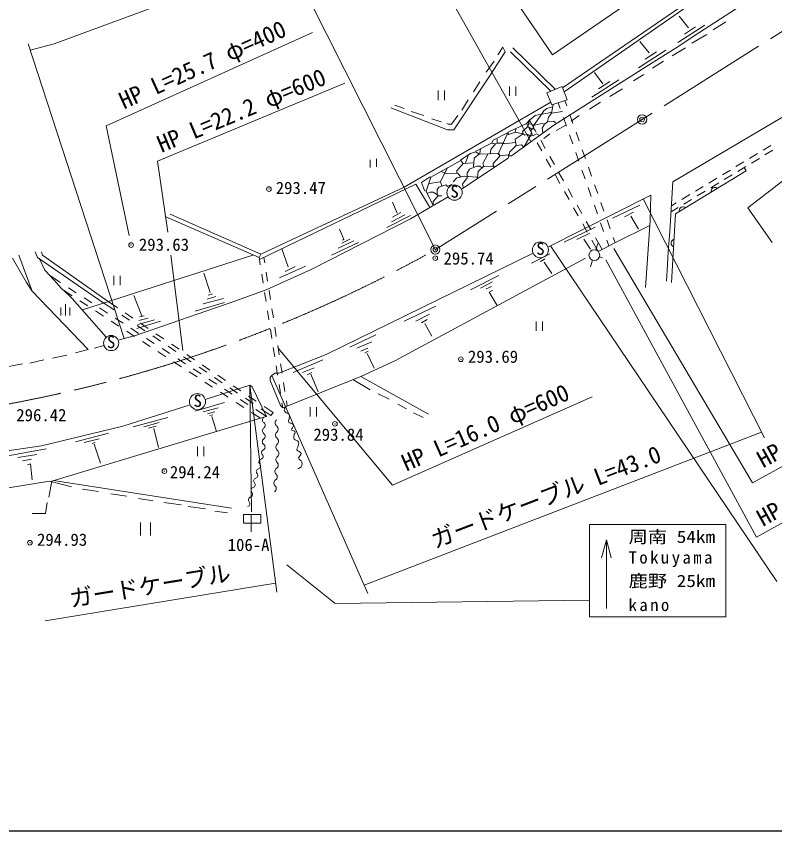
# Model space of a CAD drawing. Units: millimetres, scale not verified. Extents: x 40000 to 680000, y 20000 to 380000.
# Drawn here: x 279292 to 360758, y 205000 to 292494 of the extents above; entities that cross this region are included whole.
import ezdxf
from ezdxf.enums import TextEntityAlignment as Align

# ---------------------------------------------------------------- set-up
doc = ezdxf.new("R2010")
doc.units = ezdxf.units.MM
doc.header["$LTSCALE"] = 1000
doc.header["$PDMODE"] = 32
doc.header["$PDSIZE"] = 500
doc.linetypes.add('CHAIN', pattern=[18.5, 12, -1.5, 3.5, -1.5])
for name, color, linetype, lineweight in [('M-BGD', 7, 'Continuous', 13), ('M-BMK', 2, 'CHAIN', 13), ('M-BMK-SRVR', 3, 'Continuous', 13), ('M-STR-HTXT', 7, 'Continuous', 13), ('M-STR-STRC', 7, 'Continuous', 13), ('M-TTL-BAND', 7, 'Continuous', 25)]:
    doc.layers.add(name, color=color, linetype=linetype, lineweight=lineweight)
doc.styles.add('ＭＳ ゴシック', font='')
doc.styles.get('ＭＳ ゴシック').set_extended_font_data('MS Gothic')

msp = doc.modelspace()

# ---------------------------------------------------------------- linework, layer by layer
at = {"layer": 'M-BGD'}
for p, q in [((355584, 301216), (336873, 288347)), ((308425, 298930), (324342, 267349)), ((336873, 288347), (329930, 298591)), ((337973, 284791), (358886, 299184)), ((358971, 298845), (338143, 284367)), ((359168, 294969), (352621, 290717)), ((351499, 291268), (350493, 292493)), ((350350, 289665), (353264, 291543)), ((351078, 290589), (352264, 291361)), ((355499, 291903), (354145, 291056)), ((352621, 290717), (350165, 289109)), ((353467, 290548), (351859, 289617)), ((347282, 288567), (346275, 289792)), ((331031, 288347), (331539, 289193)), ((331539, 289193), (331793, 288685)), ((332639, 289109), (337180, 284653)), ((346133, 286964), (349047, 288842)), ((350165, 289109), (347202, 287246)), ((351181, 289109), (349742, 288262)), ((331793, 288685), (330353, 286399)), ((332385, 288685), (336703, 284452)), ((346860, 287888), (348046, 288660)), ((330607, 287669), (329761, 286484)), ((337042, 280811), (347202, 287246)), ((348811, 287669), (347625, 286907)), ((371925, 287754), (349827, 274715)), ((326289, 280303), (330353, 286399)), ((342278, 285224), (341388, 286444)), ((346694, 286230), (345593, 285553)), ((329083, 285468), (328406, 284367)), ((341118, 283791), (344032, 285669)), ((341846, 284715), (343031, 285487)), ((324612, 284512), (324612, 283496)), ((325289, 284512), (325289, 283496)), ((332274, 284960), (332274, 283944)), ((332951, 284960), (332951, 283944)), ((337910, 284954), (336280, 284283)), ((337910, 284954), (338464, 283515)), ((344408, 284706), (343053, 283859)), ((327813, 283521), (327136, 282420)), ((336280, 284283), (336827, 282969)), ((338464, 283515), (336827, 282969)), ((319516, 282674), (325612, 280303)), ((319939, 282928), (320955, 282589)), ((336703, 283267), (320955, 274123)), ((336873, 282759), (336280, 282589)), ((336957, 283013), (336788, 282081)), ((337508, 283196), (337726, 282580)), ((338227, 283436), (338424, 282879)), ((342037, 283267), (340852, 282505)), ((321717, 282251), (323072, 281827)), ((326713, 281827), (326035, 280896)), ((335010, 281827), (334417, 281319)), ((335941, 282335), (334841, 280727)), ((336703, 282166), (335010, 281827)), ((336280, 282589), (335941, 282335)), ((336788, 282081), (336449, 281658)), ((336788, 282081), (336703, 282166)), ((337973, 282251), (336788, 282081)), ((338756, 281936), (339089, 280993)), ((339751, 281827), (338905, 281235)), ((323919, 281489), (324935, 281150)), ((325697, 280896), (325527, 280981)), ((326035, 280896), (325697, 280896)), ((334079, 280984), (332131, 280049)), ((334417, 281319), (334079, 280984)), ((334079, 280984), (334756, 279777)), ((334417, 281319), (334248, 280642)), ((334925, 280811), (334333, 280981)), ((334417, 281319), (335132, 280046)), ((335772, 280981), (334925, 280811)), ((336026, 280896), (335772, 280981)), ((336026, 280896), (335772, 280473)), ((336365, 281150), (336026, 280896)), ((336449, 281658), (336365, 281150)), ((337042, 281235), (336365, 281150)), ((337211, 281065), (337042, 281235)), ((338058, 281637), (338391, 280694)), ((325612, 280303), (326289, 280303)), ((332131, 280049), (331115, 277848)), ((332893, 280049), (332216, 279795)), ((332470, 277509), (337042, 280811)), ((332978, 280473), (332893, 280049)), ((333740, 279880), (332893, 280049)), ((334248, 280642), (333655, 280134)), ((333655, 280134), (333740, 279880)), ((334587, 280388), (334248, 280642)), ((334841, 280473), (334587, 280303)), ((334756, 280388), (334587, 280388)), ((334587, 280303), (334587, 279795)), ((334841, 280557), (334756, 280388)), ((334841, 280727), (334841, 280557)), ((335010, 280219), (334841, 280473)), ((335772, 280473), (335857, 279965)), ((338312, 280811), (337296, 280219)), ((339422, 280050), (339755, 279107)), ((330523, 279203), (330353, 278864)), ((332047, 279965), (330523, 279203)), ((330946, 279287), (330946, 278864)), ((332216, 279795), (332047, 279965)), ((333740, 279880), (332893, 279287)), ((332893, 279287), (332978, 278610)), ((333740, 279880), (333909, 279711)), ((334587, 279795), (333825, 278441)), ((333909, 279711), (334079, 279795)), ((334079, 279795), (334248, 279795)), ((334248, 279795), (334502, 279626)), ((334502, 279626), (334925, 279711)), ((334925, 279711), (335179, 279880)), ((335179, 279880), (335433, 279711)), ((335621, 279173), (336110, 278301)), ((336619, 279880), (335941, 279372)), ((338724, 279751), (339057, 278808)), ((330353, 278864), (328660, 278017)), ((329168, 278271), (329083, 277763)), ((330777, 278779), (330269, 278187)), ((330353, 278864), (330777, 278779)), ((330946, 278864), (330777, 278779)), ((331623, 278864), (330946, 278864)), ((331708, 278779), (331623, 278864)), ((332893, 278949), (331708, 278779)), ((332978, 278610), (332301, 277933)), ((333571, 278695), (332978, 278610)), ((333825, 278441), (333571, 278695)), ((335246, 278905), (335735, 278033)), ((328067, 277763), (327051, 277086)), ((327813, 277509), (327559, 276747)), ((328660, 277933), (328067, 277763)), ((329083, 277763), (328491, 277255)), ((328660, 278017), (328660, 277933)), ((328660, 277933), (328999, 277679)), ((328999, 277679), (331031, 277763)), ((329930, 277679), (329422, 276663)), ((330269, 278187), (330184, 277679)), ((331200, 277425), (330523, 276663)), ((331031, 277763), (331285, 277509)), ((331115, 277848), (331200, 277425)), ((331285, 277509), (332131, 277594)), ((332301, 277933), (332131, 277255)), ((332131, 277594), (332216, 277509)), ((332216, 277509), (332470, 277509)), ((336600, 277429), (337089, 276557)), ((339389, 277865), (339722, 276922)), ((340087, 278164), (340420, 277221)), ((365659, 277933), (357870, 271921)), ((294455, 276917), (295555, 269297)), ((317315, 277086), (317315, 276239)), ((317992, 277171), (317992, 276324)), ((327051, 277001), (323834, 275223)), ((327305, 276663), (326628, 275901)), ((327051, 277086), (327051, 277001)), ((327051, 277001), (327305, 276663)), ((332131, 277255), (327109, 273907)), ((328406, 276747), (327305, 276663)), ((328491, 277255), (328406, 276324)), ((329422, 276663), (329507, 276409)), ((330523, 276663), (330523, 276493)), ((330523, 276493), (330607, 276324)), ((336224, 277161), (336713, 276289)), ((325612, 276239), (324850, 274715)), ((324935, 275816), (325527, 275562)), ((325527, 275562), (326713, 275647)), ((326628, 275901), (326628, 275647)), ((326713, 275647), (327051, 275223)), ((327983, 276070), (327729, 275647)), ((327729, 275647), (327729, 275139)), ((328745, 276409), (327983, 276070)), ((329083, 276409), (328745, 276409)), ((328914, 275816), (328829, 275139)), ((329507, 276409), (328914, 275816)), ((329253, 276239), (329083, 276409)), ((329422, 276324), (329253, 276239)), ((330438, 276409), (329422, 276324)), ((330607, 276324), (330438, 276409)), ((337578, 275685), (338067, 274813)), ((340055, 275979), (340387, 275036)), ((340753, 276278), (341085, 275335)), ((323665, 275223), (322818, 274631)), ((323834, 275223), (323326, 273699)), ((323834, 275223), (323665, 275223)), ((326628, 275139), (326205, 274715)), ((327390, 275308), (326628, 275139)), ((327729, 275139), (327221, 274461)), ((328745, 275223), (327390, 275308)), ((328829, 275139), (328745, 275223)), ((337203, 275417), (337692, 274545)), ((322225, 274461), (305406, 266357)), ((320955, 274123), (305546, 266926)), ((323665, 272006), (322225, 274461)), ((322818, 274631), (323157, 273784)), ((324850, 274715), (323665, 274546)), ((324511, 273869), (324681, 274123)), ((324511, 273361), (324511, 273869)), ((324681, 274123), (325443, 274377)), ((324850, 274715), (325019, 274292)), ((325443, 274377), (325612, 274207)), ((325612, 274207), (326120, 274461)), ((327221, 274461), (327305, 274123)), ((338557, 273941), (339046, 273068)), ((340720, 274093), (341053, 273150)), ((341418, 274392), (341751, 273449)), ((349827, 274715), (349488, 269381)), ((325681, 273097), (321633, 270736)), ((323157, 273784), (323326, 273699)), ((323326, 273699), (324088, 272175)), ((323411, 273445), (323749, 273615)), ((323749, 273615), (324088, 273615)), ((324088, 273615), (324681, 273191)), ((324088, 272599), (324596, 273191)), ((324596, 273191), (324511, 273361)), ((324681, 273191), (325019, 273191)), ((347451, 273287), (336391, 267698)), ((338181, 273672), (338670, 272800)), ((347371, 270567), (347451, 273287)), ((319685, 272514), (320193, 271329)), ((324088, 272175), (324088, 272599)), ((339535, 272196), (340024, 271324)), ((341385, 272207), (341718, 271264)), ((342083, 272506), (342416, 271563)), ((295809, 271244), (305546, 266926)), ((320599, 271420), (319685, 270905)), ((339160, 271928), (339649, 271056)), ((357870, 271921), (360495, 268196)), ((295301, 270990), (305377, 266587)), ((321633, 270736), (311049, 265317)), ((319093, 269805), (321633, 271075)), ((321040, 271159), (319601, 270397)), ((340514, 270452), (341003, 269580)), ((342749, 270620), (343082, 269677)), ((347371, 270567), (346863, 263370)), ((314013, 269635), (314436, 268619)), ((340138, 270184), (340627, 269312)), ((342051, 270321), (342384, 269378)), ((347287, 269974), (343646, 268196)), ((341492, 268708), (342207, 267434)), ((343414, 268734), (343611, 268177)), ((349488, 269381), (349319, 267180)), ((316045, 268196), (313166, 266841)), ((315537, 268365), (313863, 267601)), ((315113, 268535), (314267, 268111)), ((314512, 268545), (314343, 268460)), ((341117, 268440), (341794, 267233)), ((343646, 268196), (342207, 267434)), ((342716, 268435), (342934, 267819)), ((281331, 267180), (281585, 266587)), ((282009, 267180), (282093, 266841)), ((305546, 266926), (305377, 266587)), ((307832, 267519), (308509, 265571)), ((334813, 267030), (312573, 256173)), ((342207, 267434), (341794, 267233)), ((349319, 267180), (349234, 265825)), ((278876, 266503), (280400, 263878)), ((279553, 266841), (280993, 262947)), ((281585, 266587), (288705, 261692)), ((281755, 266503), (282347, 265233)), ((282093, 266841), (289178, 261844)), ((304699, 266841), (286393, 260948)), ((295894, 266841), (297164, 256597)), ((305377, 266587), (305406, 266357)), ((305406, 266357), (305494, 265795)), ((305885, 266587), (305976, 266008)), ((340429, 266503), (319939, 255496)), ((341928, 266643), (342249, 266528)), ((282347, 265233), (283363, 264132)), ((311049, 265317), (306139, 263116)), ((310372, 265656), (307578, 264386)), ((309234, 265613), (308171, 265063)), ((349234, 265825), (349149, 264047)), ((282905, 264629), (284054, 263882)), ((289770, 264628), (289770, 263612)), ((290448, 264628), (290448, 263612)), ((299424, 264896), (300135, 262829)), ((305650, 264807), (305806, 263819)), ((306131, 265020), (306287, 264033)), ((331115, 264640), (328067, 263116)), ((280400, 263878), (280993, 262947)), ((283363, 264132), (284125, 263285)), ((330438, 263963), (329168, 263285)), ((330353, 263455), (329761, 263201)), ((280993, 262947), (287004, 256681)), ((284125, 263285), (285057, 262439)), ((284353, 263078), (285291, 262468)), ((284892, 263337), (285730, 262792)), ((291933, 262507), (292779, 260305)), ((299892, 262540), (300381, 262693)), ((306139, 263116), (302667, 261846)), ((305961, 262832), (306117, 261844)), ((306443, 263045), (306598, 262057)), ((330438, 263031), (330099, 262862)), ((330099, 262862), (330946, 261423)), ((285057, 262439), (285139, 262327)), ((285139, 262327), (285311, 262185)), ((288960, 258013), (285311, 262185)), ((286129, 261923), (286968, 261378)), ((286569, 262246), (287407, 261701)), ((288705, 261692), (289799, 260955)), ((289178, 261844), (290147, 261191)), ((302667, 261846), (292084, 258205)), ((298519, 260830), (301651, 261761)), ((301567, 262185), (299365, 261592)), ((300709, 262373), (299789, 262100)), ((284080, 260353), (284080, 261211)), ((284570, 260353), (284570, 261578)), ((285060, 260353), (285060, 261211)), ((287806, 260833), (288644, 260288)), ((288245, 261156), (289084, 260611)), ((306272, 260856), (306428, 259868)), ((306754, 261069), (306909, 260081)), ((324342, 261338), (320955, 259729)), ((289922, 260066), (290760, 259521)), ((290629, 260396), (291458, 259837)), ((290977, 260632), (291806, 260073)), ((292337, 259400), (294142, 259900)), ((293457, 260051), (292441, 259797)), ((293033, 260305), (292525, 260221)), ((323665, 260491), (322225, 259729)), ((322818, 259560), (323421, 259907)), ((289483, 259743), (290321, 259197)), ((294793, 259729), (292236, 258956)), ((292287, 259279), (293116, 258720)), ((292635, 259514), (293465, 258955)), ((307065, 259093), (307221, 258106)), ((323192, 259494), (323919, 258121)), ((335143, 259704), (335143, 258688)), ((335821, 259704), (335821, 258688)), ((292084, 258205), (290239, 257702)), ((291159, 258652), (291998, 258107)), ((291599, 258975), (292437, 258430)), ((293946, 258161), (294775, 257602)), ((294294, 258397), (295123, 257838)), ((306584, 258880), (306739, 257892)), ((317907, 258290), (315113, 256935)), ((292836, 257562), (293674, 257017)), ((293275, 257885), (294114, 257340)), ((295952, 257279), (296782, 256720)), ((317484, 257528), (315875, 256851)), ((287004, 256681), (285649, 256343)), ((288720, 257110), (287681, 256851)), ((294513, 256472), (295351, 255926)), ((294952, 256795), (295790, 256250)), ((295604, 257043), (296433, 256484)), ((306895, 256905), (307050, 255917)), ((307376, 257118), (307532, 256130)), ((317061, 256851), (316299, 256512)), ((317099, 256501), (316735, 256331)), ((282263, 255581), (280739, 255242)), ((284718, 256089), (283194, 255750)), ((296629, 255704), (297467, 255159)), ((297263, 255925), (298092, 255367)), ((297611, 256161), (298440, 255602)), ((312573, 256173), (307493, 254141)), ((312235, 255581), (309017, 254226)), ((319939, 255496), (316299, 253803)), ((316976, 256258), (317750, 254675)), ((279977, 255157), (276336, 254480)), ((296189, 255381), (297028, 254836)), ((298305, 254614), (299143, 254069)), ((298921, 254808), (299750, 254249)), ((299269, 255043), (300099, 254485)), ((307206, 254929), (307361, 253941)), ((307687, 255142), (307843, 254154)), ((311303, 254734), (310033, 254226)), ((297866, 254291), (298704, 253746)), ((300928, 253926), (301757, 253367)), ((306562, 253718), (306731, 253887)), ((307070, 254141), (306731, 253887)), ((306731, 253887), (317055, 230495)), ((307493, 254141), (307070, 254141)), ((316299, 253803), (307917, 250416)), ((311049, 254226), (310541, 253972)), ((310917, 254033), (311723, 252146)), ((323580, 249739), (316299, 253803)), ((358378, 242373), (379498, 254072)), ((299543, 253201), (300381, 252655)), ((299588, 251337), (304361, 252871)), ((299982, 253524), (300820, 252979)), ((300580, 253690), (301409, 253131)), ((304361, 252871), (304543, 239262)), ((304361, 252871), (304615, 252702)), ((306562, 253379), (306562, 253718)), ((307663, 250670), (306562, 253379)), ((307517, 252953), (307673, 251965)), ((307998, 253166), (308154, 252179)), ((317315, 252363), (315452, 253464)), ((301219, 252110), (302058, 251565)), ((301658, 252433), (302497, 251888)), ((302238, 252572), (303068, 252013)), ((302586, 252808), (303416, 252249)), ((304615, 252702), (306161, 249506)), ((303335, 251343), (304173, 250798)), ((303897, 251455), (304726, 250896)), ((304245, 251690), (305074, 251131)), ((308310, 251191), (308401, 250612)), ((318161, 251940), (319347, 251347)), ((297972, 250737), (290729, 248469)), ((301651, 251009), (298519, 250077)), ((300974, 250416), (299365, 249993)), ((302896, 251020), (303734, 250475)), ((305012, 250253), (306161, 249506)), ((305555, 250337), (306649, 249600)), ((305904, 250573), (306873, 249919)), ((307917, 250416), (307663, 250670)), ((307828, 250978), (307917, 250416)), ((310851, 250504), (310851, 249488)), ((311528, 250504), (311528, 249488)), ((320278, 250839), (321209, 250331)), ((295555, 249400), (291830, 248384)), ((299842, 249803), (300635, 249993)), ((300417, 249691), (300078, 249606)), ((300297, 249485), (300805, 247876)), ((304573, 249930), (305510, 249320)), ((321971, 249908), (322987, 249400)), ((305510, 249320), (283109, 242542)), ((293010, 248383), (294633, 248844)), ((290729, 248469), (282009, 246352)), ((289205, 247707), (285649, 246775)), ((293486, 248235), (294305, 248477)), ((294563, 246173), (294055, 248205)), ((288189, 247114), (286581, 246691)), ((282009, 246352), (272865, 244997)), ((282517, 246013), (278199, 245251)), ((287766, 246691), (287427, 246606)), ((287667, 246519), (288345, 244487)), ((298774, 246263), (298774, 245247)), ((299451, 246263), (299451, 245247)), ((281501, 245421), (279469, 245082)), ((280908, 244913), (279977, 244743)), ((280485, 244320), (280823, 244405)), ((280823, 244405), (280993, 242711)), ((282855, 242542), (263128, 239409)), ((283109, 242542), (282771, 240849)), ((285226, 241949), (282855, 242542)), ((283279, 242627), (302413, 239663)), ((286411, 241695), (288105, 241441)), ((289459, 241187), (291153, 240933)), ((292423, 240679), (293947, 240425)), ((282601, 240256), (282432, 239071)), ((295132, 240256), (296995, 240002)), ((297757, 239833), (299619, 239579)), ((282432, 239071), (280993, 239071)), ((300635, 239325), (301990, 239155)), ((292647, 238126), (292647, 236726)), ((293697, 236726), (293697, 238126))]:
    msp.add_line(p, q, dxfattribs=at)
for centre, radius in [((326365, 273554), 823), ((335590, 267393), 857), ((289486, 257390), 816), ((298758, 251096), 864)]:
    msp.add_circle(centre, radius, dxfattribs=at)
msp.add_open_spline([(308260, 250555), (308178, 250495), (308129, 250456), (308093, 250364), (308055, 250266), (308055, 250190), (308097, 250094), (308137, 250001), (308192, 249961), (308277, 249906), (308371, 249846), (308446, 249853), (308539, 249792), (308583, 249763), (308603, 249736), (308624, 249688), (308693, 249527), (308608, 249415), (308593, 249241), (308580, 249102), (308490, 249012), (308550, 248886), (308601, 248777), (308728, 248826), (308834, 248770), (308919, 248725), (308978, 248712), (309046, 248643), (309070, 248619), (309076, 248597), (309081, 248563), (309099, 248442), (309004, 248388), (308950, 248278), (308916, 248210), (308817, 248170), (308853, 248111), (308914, 248010), (309018, 247990), (309137, 247938), (309170, 247924), (309199, 247932), (309222, 247906), (309348, 247768), (309120, 247622), (309116, 247432), (309113, 247289), (309062, 247187), (309139, 247067), (309254, 246889), (309506, 246975), (309604, 246787), (309711, 246582), (309572, 246426), (309523, 246200), (309499, 246086), (309384, 246025), (309428, 245918), (309516, 245705), (309810, 245760), (309881, 245541), (309950, 245331), (309599, 245262), (309616, 245042), (309633, 244819), (309918, 244815), (309980, 244600), (310053, 244348), (309969, 244110), (309747, 243970), (309665, 243918), (309613, 243891), (309517, 243877)], degree=3, knots=[0, 0, 0, 0, 1, 1, 1, 2, 2, 2, 3, 3, 3, 4, 4, 4, 5, 5, 5, 6, 6, 6, 7, 7, 7, 8, 8, 8, 9, 9, 9, 10, 10, 10, 11, 11, 11, 12, 12, 12, 13, 13, 13, 14, 14, 14, 15, 15, 15, 16, 16, 16, 17, 17, 17, 18, 18, 18, 19, 19, 19, 20, 20, 20, 21, 21, 21, 22, 22, 22, 23, 23, 23, 24, 24, 24, 24], dxfattribs=at)
for p in [(306427, 273924), (291616, 267921), (324298, 266509), (327043, 255654), (313516, 248710), (295206, 243633), (280751, 235944)]:
    msp.add_point(p, dxfattribs=at)
at = {"layer": 'M-BMK'}
for p, q in [((390334, 308989), (346515, 281406)), ((346515, 281406), (324304, 267425))]:
    msp.add_line(p, q, dxfattribs=at)
msp.add_arc((251252, 397744), 149398, 270.99746, 299.27338, dxfattribs=at)
at = {"layer": 'M-BMK-SRVR'}
for centre in [(346515, 281406), (324304, 267425)]:
    msp.add_circle(centre, 500, dxfattribs=at)
for p in [(346515, 281406), (324304, 267425)]:
    msp.add_point(p, dxfattribs=at)
at = {"layer": 'M-STR-HTXT'}
for p, q in [((318415, 307820), (334575, 279030)), ((298942, 295289), (283363, 289532)), ((311097, 290747), (288948, 280725)), ((280569, 289532), (290865, 257873)), ((283363, 289532), (280792, 288846)), ((314568, 285303), (294455, 276917)), ((288948, 280725), (291407, 268958)), ((360356, 278626), (359501, 278107)), ((358903, 277743), (358048, 277224)), ((360561, 278112), (359706, 277594)), ((357450, 276861), (356595, 276342)), ((359107, 277231), (358252, 276713)), ((355997, 275979), (355142, 275460)), ((357653, 276350), (356798, 275832)), ((357695, 275883), (357478, 276244)), ((354544, 275096), (353689, 274577)), ((356199, 275470), (355344, 274951)), ((353090, 274214), (352236, 273695)), ((354745, 274589), (353890, 274070)), ((351637, 273332), (350783, 272813)), ((353291, 273708), (352436, 273190)), ((343329, 270791), (346255, 272207)), ((359648, 247199), (346642, 272878)), ((350184, 272450), (349663, 272133)), ((351837, 272827), (350982, 272309)), ((344605, 270955), (345576, 271434)), ((350383, 271946), (349622, 271485)), ((345295, 271036), (346126, 269609)), ((341457, 269855), (338157, 268216)), ((340907, 269188), (339491, 268497)), ((340240, 268567), (340954, 267467)), ((336468, 266907), (334616, 265987)), ((336613, 266985), (336468, 266907)), ((343490, 267548), (358378, 242373)), ((336036, 266398), (335584, 266153)), ((335989, 266096), (336806, 264869)), ((336114, 266439), (336036, 266398)), ((342630, 266333), (358801, 236531)), ((319685, 242119), (307436, 256842)), ((304361, 252871), (307262, 230625)), ((341152, 251613), (319685, 242119)), ((306161, 249506), (305510, 249320)), ((306873, 249919), (306649, 249600)), ((316657, 231396), (359341, 247804)), ((358801, 236531), (378163, 247256)), ((282380, 227544), (307137, 231585))]:
    msp.add_line(p, q, dxfattribs=at)
msp.add_lwpolyline([(357695, 275883), (350115, 271257), (349684, 263910)], dxfattribs=at)
for centre, radius, start, end in [((354341, 273700), 417, 47.65129, 195.13088), ((350927, 271616), 417, 47.65129, 195.13088), ((350049, 268136), 417, 102.89909, 250.37868), ((306084, 249131), 360, 125.43513, 234.12523), ((305662, 248548), 360, 305.43513, 54.12523), ((307533, 248814), 433, 132.56575, 230.95904), ((306079, 247962), 360, 125.43513, 234.12523), ((305658, 247379), 360, 305.43513, 54.12523), ((307574, 247504), 433, 132.56575, 230.95904), ((306988, 248142), 433, 312.56575, 50.95904), ((306075, 246793), 360, 125.43513, 234.12523), ((307028, 246832), 433, 312.56575, 50.95904), ((305941, 245622), 306, 105.10657, 223.82153), ((305653, 246211), 360, 305.43513, 54.12523), ((307614, 246194), 433, 132.56575, 230.95904), ((307069, 245522), 433, 312.56575, 50.95904), ((305500, 245199), 306, 285.10657, 43.82153), ((307593, 244866), 409, 124.46736, 225.85557), ((305218, 244184), 306, 285.10657, 43.82153), ((305659, 244608), 306, 105.10657, 223.82153), ((307023, 244278), 409, 304.46736, 45.85557), ((304936, 243170), 306, 285.10657, 43.82153), ((305377, 243594), 306, 105.10657, 223.82153), ((307486, 243603), 409, 124.46736, 225.85557), ((306916, 243016), 409, 304.46736, 45.85557), ((304654, 242156), 306, 285.10657, 43.82153), ((305095, 242579), 306, 105.10657, 223.82153), ((307379, 242341), 409, 124.46736, 225.85557), ((304813, 241565), 306, 105.10657, 223.82153), ((306809, 241754), 409, 304.46736, 45.85557), ((304532, 240551), 306, 105.10657, 223.82153), ((304372, 241141), 306, 285.10657, 43.82153), ((304090, 240127), 306, 285.10657, 43.82153)]:
    msp.add_arc(centre, radius, start, end, dxfattribs=at)
at = {"layer": 'M-STR-STRC'}
for p, q in [((336660, 267833), (361003, 231789)), ((341529, 267401), (341760, 268095)), ((340954, 265576), (341187, 266277)), ((303683, 238986), (303683, 238055)), ((305546, 238986), (303683, 238986)), ((304530, 238986), (304530, 237123)), ((305546, 238055), (305546, 238986)), ((303683, 238055), (305546, 238055)), ((355499, 237885), (340852, 237885)), ((340852, 237885), (340852, 227979)), ((355499, 237885), (355499, 227979)), ((342681, 236261), (342163, 234329)), ((342681, 236261), (342681, 228889)), ((342681, 236261), (343198, 234329)), ((308340, 233567), (313555, 229413)), ((340852, 229758), (313555, 229413)), ((355499, 227979), (340852, 227979))]:
    msp.add_line(p, q, dxfattribs=at)
msp.add_circle((341381, 266834), 579, dxfattribs=at)
at = {"layer": 'M-TTL-BAND'}
msp.add_line((40000, 205000), (579000, 205000), dxfattribs=at)

# ---------------------------------------------------------------- texts
at = {"layer": 'M-BGD', "style": 'ＭＳ ゴシック'}
for s, p in [('293.47', (307160, 273005)), ('S', (325922, 272607)), ('293.63', (292460, 266909)), ('S', (335146, 266470)), ('295.74', (325187, 265426)), ('S', (289027, 256451)), ('293.69', (327806, 254874)), ('S', (298331, 250132)), ('296.42', (279294, 248600)), ('293.84', (311205, 246497)), ('294.24', (295790, 242472)), ('294.93', (281519, 235211))]:
    msp.add_text(s, height=1320, dxfattribs=at).set_placement(p, align=Align.BOTTOM_LEFT)
for s, rotation, p in [('HP L=17.0 φ=1000', 28.984, (359777, 243445)), ('HP L=16.0 φ=600', 23.86, (321421, 243069)), ('HP L=17.0 φ=500', 28.984, (359755, 237153))]:
    msp.add_text(s, height=1833, rotation=rotation, dxfattribs=at).set_placement(p, align=Align.BOTTOM_LEFT)
at = {"layer": 'M-STR-HTXT', "style": 'ＭＳ ゴシック'}
for s, rotation, p in [('HP L=25.7 φ=400', 24.345, (291078, 281979)), ('HP L=22.2 φ=600', 22.633, (295107, 277306)), ('ガードケーブル L=43.0', 21.027, (324461, 234795)), ('ガードケーブル', 9.27, (285255, 228469))]:
    msp.add_text(s, height=1833, rotation=rotation, dxfattribs=at).set_placement(p, align=Align.BOTTOM_LEFT)
at = {"layer": 'M-STR-STRC', "style": 'ＭＳ ゴシック', "width": 1.15}
for s, p in [('周南 54km', (345058, 235519)), ('鹿野 25km', (345058, 230780))]:
    msp.add_text(s, height=1320, dxfattribs=at).set_placement(p, align=Align.BOTTOM_LEFT)
at = {"layer": 'M-STR-STRC', "style": 'ＭＳ ゴシック'}
msp.add_text('106-A', height=1320, dxfattribs=at).set_placement((302002, 234655), align=Align.BOTTOM_LEFT)
at = {"layer": 'M-STR-STRC', "char_height": 1320, "attachment_point": 7, "style": 'ＭＳ ゴシック'}
for s, insert in [('\\T1.29;Tokuyama', (345058, 233312)), ('\\T1.29;kano', (345058, 228573))]:
    msp.add_mtext(s, dxfattribs=dict(at, insert=insert))

doc.saveas('drawing.dxf')
